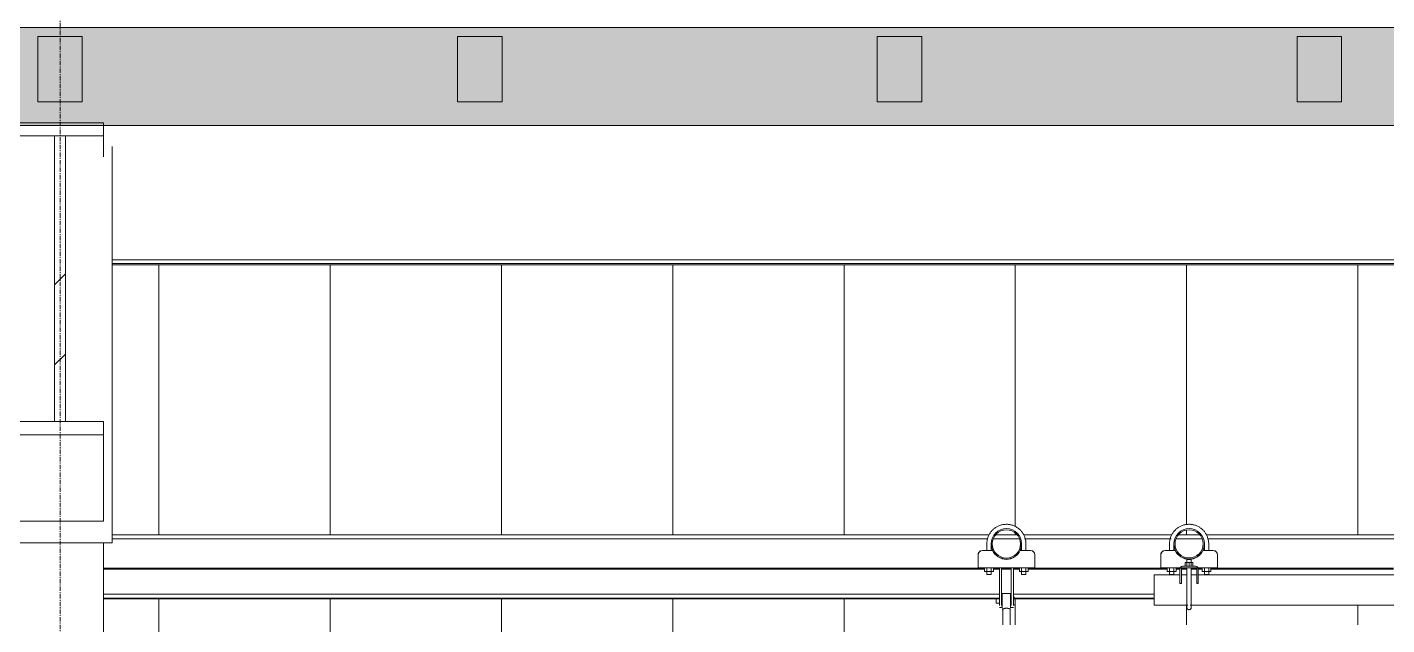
# Model space of a CAD drawing. Header units: inches. Extents: x 21386 to 98813, y -290 to 853.
# Drawn here: x 36764.1 to 36920.4, y 283 to 351.6 of the extents above; entities that cross this region are included whole.
import ezdxf

# ---------------------------------------------------------------- set-up
doc = ezdxf.new("R2010")
doc.units = ezdxf.units.IN
doc.header["$MEASUREMENT"] = 0
doc.linetypes.add('Grid Line 1_2_', pattern=[0.875, 0.5, -0.125, 0.125, -0.125])
for name, color, linetype, lineweight in [('A-CLNG', 13, 'Continuous', 13), ('A-CLNG-PATT', 13, 'Continuous', 25), ('A-WALL-PATT', 111, 'Continuous', 25), ('Q-SPCQ', 91, 'Continuous', 13), ('S-BEAM', 12, 'Continuous', 13), ('S-GRID', 1, 'Continuous', 9)]:
    doc.layers.add(name, color=color, linetype=linetype, lineweight=lineweight)
pattern_1 = [(45, (-87914.362, 98.42), (-19.00703, 19.00703), []), (45, (-87914.362, 127.22), (-19.00703, 19.00703), [])]

# ---------------------------------------------------------------- blocks, each defined once
blk = doc.blocks.new('Basketball_Backstop-Performance_Sports_Systems-3103-Ceiling_Hung - 27_-0_ to 27_-11 7_8_-706978-Building Section - East_West looking South')
at = {"layer": 'Q-SPCQ', "color": 8, "lineweight": 9}
for p, q in [((-25005.86, 292.25), (-25005.86, 291.5)), ((-25005.36, 291.5), (-25005.36, 292.25)), ((-25001.86, 292.25), (-25001.86, 291.5)), ((-25001.36, 291.5), (-25001.36, 292.25)), ((-24984.86, 292.25), (-24984.86, 291.5)), ((-24984.36, 291.5), (-24984.36, 292.25)), ((-24980.86, 292.25), (-24980.86, 291.5)), ((-24980.36, 291.5), (-24980.36, 292.25)), ((-25006.86, 291), (-25006.86, 289.81)), ((-25005.21, 291.5), (-25006.36, 291.5)), ((-25000.86, 291.5), (-25002.02, 291.5)), ((-25000.36, 289.81), (-25000.36, 291)), ((-24985.86, 289.81), (-24985.86, 291)), ((-24984.21, 291.5), (-24985.36, 291.5)), ((-24979.86, 291.5), (-24981.02, 291.5)), ((-24979.36, 291), (-24979.36, 289.81)), ((-25006.86, 289.5), (-25006.86, 289.81)), ((-25006.86, 289.5), (-25000.36, 289.5)), ((-25006.12, 289.06), (-25006.12, 289.5)), ((-25005.86, 289.51), (-25005.86, 288.75)), ((-25005.86, 289.5), (-25005.86, 289.06)), ((-25005.36, 288.75), (-25005.36, 289.51)), ((-25005.36, 289.5), (-25005.36, 289.06)), ((-25005.11, 289.5), (-25005.11, 289.06)), ((-25004.42, 285.69), (-25004.42, 289.5)), ((-25004.42, 289.5), (-25004.17, 289.5)), ((-25004.17, 289.5), (-25004.17, 285.69)), ((-25003.05, 285.69), (-25003.05, 289.5)), ((-25003.05, 289.5), (-25002.8, 289.5)), ((-25002.8, 289.5), (-25002.8, 285.69)), ((-25002.12, 289.5), (-25002.12, 289.06)), ((-25001.86, 289.52), (-25001.86, 288.75)), ((-25001.86, 289.5), (-25001.86, 289.06)), ((-25001.36, 288.75), (-25001.36, 289.52)), ((-25001.36, 289.5), (-25001.36, 289.06)), ((-25001.11, 289.06), (-25001.11, 289.5)), ((-25000.36, 289.81), (-25000.36, 289.5)), ((-24985.86, 289.5), (-24985.86, 289.81)), ((-24985.86, 289.5), (-24983.36, 289.5)), ((-24985.12, 289.06), (-24985.12, 289.5)), ((-24984.86, 289.51), (-24984.86, 288.75)), ((-24984.86, 289.5), (-24984.86, 289.06)), ((-24984.36, 288.75), (-24984.36, 289.51)), ((-24984.36, 289.5), (-24984.36, 289.06)), ((-24984.11, 289.5), (-24984.11, 289.06)), ((-24983.67, 289.37), (-24983.67, 288.19)), ((-24983.49, 288.19), (-24983.49, 289.37)), ((-24981.86, 289.69), (-24983.36, 289.69)), ((-24983.36, 289.5), (-24981.86, 289.5)), ((-24983.05, 290.12), (-24982.61, 290.12)), ((-24983.05, 290.12), (-24983.05, 289.69)), ((-24982.86, 290.44), (-24982.86, 289.69)), ((-24982.86, 289.5), (-24982.86, 288.68)), ((-24982.86, 289.5), (-24982.86, 286.94)), ((-24982.85, 290.44), (-24982.61, 290.44)), ((-24982.61, 290.44), (-24982.37, 290.44)), ((-24982.61, 290.12), (-24982.17, 290.12)), ((-24982.61, 289.69), (-24982.61, 290.12)), ((-24982.36, 289.69), (-24982.36, 290.44)), ((-24982.36, 288.68), (-24982.36, 289.5)), ((-24982.36, 286.94), (-24982.36, 289.5)), ((-24982.17, 290.12), (-24982.17, 289.69)), ((-24981.86, 289.5), (-24979.36, 289.5)), ((-24981.74, 288.19), (-24981.74, 289.37)), ((-24981.55, 289.37), (-24981.55, 288.19)), ((-24981.12, 289.5), (-24981.12, 289.06)), ((-24980.86, 289.52), (-24980.86, 288.75)), ((-24980.86, 289.5), (-24980.86, 289.06)), ((-24980.36, 288.75), (-24980.36, 289.52)), ((-24980.36, 289.5), (-24980.36, 289.06)), ((-24980.11, 289.06), (-24980.11, 289.5)), ((-24979.36, 289.81), (-24979.36, 289.5)), ((-25005.86, 289.06), (-25006.12, 289.06)), ((-25005.36, 289.06), (-25005.86, 289.06)), ((-25005.86, 288.75), (-25005.85, 288.75)), ((-25005.36, 288.75), (-25005.86, 288.75)), ((-25005.37, 288.75), (-25005.36, 288.75)), ((-25005.11, 289.06), (-25005.36, 289.06)), ((-25001.86, 289.06), (-25002.12, 289.06)), ((-25001.36, 289.06), (-25001.86, 289.06)), ((-25001.36, 288.75), (-25001.86, 288.75)), ((-25001.86, 288.75), (-25001.85, 288.75)), ((-25001.37, 288.75), (-25001.36, 288.75)), ((-25001.11, 289.06), (-25001.36, 289.06)), ((-24983.67, 288.69), (-24986.61, 288.69)), ((-24986.61, 286.94), (-24986.61, 288.69)), ((-24984.86, 289.06), (-24985.12, 289.06)), ((-24984.36, 289.06), (-24984.86, 289.06)), ((-24984.86, 288.75), (-24984.85, 288.75)), ((-24984.36, 288.75), (-24984.86, 288.75)), ((-24984.37, 288.75), (-24984.36, 288.75)), ((-24984.11, 289.06), (-24984.36, 289.06)), ((-24983.67, 288.2), (-24983.67, 287.82)), ((-24983.67, 287.69), (-24983.67, 288.19)), ((-24983.67, 287.82), (-24983.67, 287.69)), ((-24983.67, 287.69), (-24983.49, 287.69)), ((-24983.49, 287.69), (-24983.67, 287.69)), ((-24982.83, 288.69), (-24983.49, 288.69)), ((-24983.49, 287.82), (-24983.49, 288.2)), ((-24983.49, 288.19), (-24983.49, 287.69)), ((-24983.49, 287.69), (-24983.49, 287.82)), ((-24981.74, 288.69), (-24982.4, 288.69)), ((-24981.74, 288.2), (-24981.74, 287.82)), ((-24981.74, 287.69), (-24981.74, 288.19)), ((-24981.74, 287.82), (-24981.74, 287.69)), ((-24981.74, 287.69), (-24981.55, 287.69)), ((-24981.55, 287.69), (-24981.74, 287.69)), ((-24957.67, 288.69), (-24981.55, 288.69)), ((-24981.55, 287.82), (-24981.55, 288.2)), ((-24981.55, 288.19), (-24981.55, 287.69)), ((-24981.55, 287.69), (-24981.55, 287.82)), ((-24980.86, 289.06), (-24981.12, 289.06)), ((-24980.36, 289.06), (-24980.86, 289.06)), ((-24980.36, 288.75), (-24980.86, 288.75)), ((-24980.86, 288.75), (-24980.85, 288.75)), ((-24980.37, 288.75), (-24980.36, 288.75)), ((-24980.11, 289.06), (-24980.36, 289.06)), ((-25003.14, 286.56), (-25004.08, 286.56)), ((-25004.08, 285.66), (-25004.08, 286.53)), ((-25003.14, 286.53), (-25003.14, 285.66)), ((-25002.67, 286.12), (-25002.8, 286.12)), ((-24986.61, 285.19), (-24986.61, 286.94)), ((-25004.42, 285.94), (-25004.8, 285.94)), ((-25004.8, 285.69), (-25004.8, 285.93)), ((-25004.8, 285.45), (-25004.8, 285.69)), ((-25004.8, 285.44), (-25004.42, 285.44)), ((-25004.42, 285.16), (-25004.42, 285.69)), ((-25004.42, 284.94), (-25004.17, 284.94)), ((-25004.08, 285.94), (-25004.17, 285.94)), ((-25004.17, 285.69), (-25004.17, 285.16)), ((-25004.17, 285.44), (-25004.08, 285.44)), ((-25004.08, 284.87), (-25004.08, 285.66)), ((-25004.08, 284.75), (-25004.04, 284.75)), ((-25004.04, 284.75), (-25004.04, 282.95)), ((-25003.17, 282.95), (-25003.17, 284.75)), ((-25003.17, 284.75), (-25003.14, 284.75)), ((-25003.05, 285.94), (-25003.14, 285.94)), ((-25003.14, 285.66), (-25003.14, 284.87)), ((-25003.14, 285.44), (-25003.05, 285.44)), ((-25003.05, 285.16), (-25003.05, 285.69)), ((-25003.05, 284.94), (-25002.8, 284.94)), ((-25002.8, 285.69), (-25002.8, 285.16)), ((-25002.8, 285.25), (-25002.67, 285.25)), ((-25002.67, 285.69), (-25002.67, 285.69)), ((-25002.67, 285.69), (-25002.67, 285.69)), ((-24986.61, 285.19), (-24982.74, 285.19)), ((-24982.48, 285.19), (-24956.9, 285.19))]:
    blk.add_line(p, q, dxfattribs=at)
at = {"layer": 'Q-SPCQ', "color": 8, "lineweight": 9, "flags": 128}
for points in [[(-25001.36, 292.25), (-25001.36, 292.34), (-25001.37, 292.43), (-25001.38, 292.52), (-25001.39, 292.61), (-25001.41, 292.7), (-25001.43, 292.78), (-25001.45, 292.87), (-25001.48, 292.96), (-25001.51, 293.04), (-25001.54, 293.13), (-25001.58, 293.21), (-25001.62, 293.29), (-25001.66, 293.37), (-25001.71, 293.45), (-25001.75, 293.52), (-25001.81, 293.59), (-25001.86, 293.66), (-25001.92, 293.73), (-25001.98, 293.8), (-25002.04, 293.86), (-25002.11, 293.93), (-25002.18, 293.98), (-25002.25, 294.04), (-25002.32, 294.09), (-25002.4, 294.14), (-25002.47, 294.19), (-25002.55, 294.23), (-25002.63, 294.28), (-25002.71, 294.31), (-25002.8, 294.35), (-25002.88, 294.38), (-25002.97, 294.41), (-25003.05, 294.43), (-25003.14, 294.45), (-25003.23, 294.47), (-25003.32, 294.48), (-25003.41, 294.49), (-25003.5, 294.5), (-25003.59, 294.5), (-25003.68, 294.5), (-25003.77, 294.49), (-25003.86, 294.49), (-25003.95, 294.48), (-25004.03, 294.46), (-25004.12, 294.44), (-25004.21, 294.42), (-25004.3, 294.39), (-25004.38, 294.36), (-25004.47, 294.33), (-25004.55, 294.3), (-25004.63, 294.26), (-25004.71, 294.21), (-25004.79, 294.17), (-25004.86, 294.12), (-25004.94, 294.07), (-25005.01, 294.01), (-25005.08, 293.96), (-25005.14, 293.9), (-25005.21, 293.83), (-25005.27, 293.77), (-25005.33, 293.7), (-25005.39, 293.63), (-25005.44, 293.56), (-25005.49, 293.49), (-25005.54, 293.41), (-25005.58, 293.33), (-25005.63, 293.25), (-25005.66, 293.17), (-25005.7, 293.09), (-25005.73, 293), (-25005.76, 292.92), (-25005.79, 292.83), (-25005.81, 292.74), (-25005.82, 292.66), (-25005.84, 292.57), (-25005.85, 292.48), (-25005.86, 292.39), (-25005.86, 292.3), (-25005.86, 292.25)], [(-24980.36, 292.25), (-24980.36, 292.34), (-24980.37, 292.43), (-24980.38, 292.52), (-24980.39, 292.61), (-24980.41, 292.7), (-24980.43, 292.78), (-24980.45, 292.87), (-24980.48, 292.96), (-24980.51, 293.04), (-24980.54, 293.13), (-24980.58, 293.21), (-24980.62, 293.29), (-24980.66, 293.37), (-24980.71, 293.45), (-24980.75, 293.52), (-24980.81, 293.59), (-24980.86, 293.66), (-24980.92, 293.73), (-24980.98, 293.8), (-24981.04, 293.86), (-24981.11, 293.93), (-24981.18, 293.98), (-24981.25, 294.04), (-24981.32, 294.09), (-24981.4, 294.14), (-24981.47, 294.19), (-24981.55, 294.23), (-24981.63, 294.28), (-24981.71, 294.31), (-24981.8, 294.35), (-24981.88, 294.38), (-24981.97, 294.41), (-24982.05, 294.43), (-24982.14, 294.45), (-24982.23, 294.47), (-24982.32, 294.48), (-24982.41, 294.49), (-24982.5, 294.5), (-24982.59, 294.5), (-24982.68, 294.5), (-24982.77, 294.49), (-24982.86, 294.49), (-24982.95, 294.48), (-24983.03, 294.46), (-24983.12, 294.44), (-24983.21, 294.42), (-24983.3, 294.39), (-24983.38, 294.36), (-24983.47, 294.33), (-24983.55, 294.3), (-24983.63, 294.26), (-24983.71, 294.21), (-24983.79, 294.17), (-24983.86, 294.12), (-24983.94, 294.07), (-24984.01, 294.01), (-24984.08, 293.96), (-24984.14, 293.9), (-24984.21, 293.83), (-24984.27, 293.77), (-24984.33, 293.7), (-24984.39, 293.63), (-24984.44, 293.56), (-24984.49, 293.49), (-24984.54, 293.41), (-24984.58, 293.33), (-24984.63, 293.25), (-24984.66, 293.17), (-24984.7, 293.09), (-24984.73, 293), (-24984.76, 292.92), (-24984.79, 292.83), (-24984.81, 292.74), (-24984.82, 292.66), (-24984.84, 292.57), (-24984.85, 292.48), (-24984.86, 292.39), (-24984.86, 292.3), (-24984.86, 292.25)], [(-24982.86, 286.94), (-24982.86, 286.86), (-24982.86, 286.78), (-24982.86, 286.7), (-24982.86, 286.62), (-24982.86, 286.54), (-24982.86, 286.46), (-24982.86, 286.38), (-24982.86, 286.31), (-24982.86, 286.23), (-24982.86, 286.16), (-24982.86, 286.09), (-24982.86, 286.01), (-24982.86, 285.94), (-24982.86, 285.88), (-24982.86, 285.81), (-24982.86, 285.74), (-24982.86, 285.68), (-24982.86, 285.62), (-24982.86, 285.56), (-24982.86, 285.5), (-24982.86, 285.45), (-24982.86, 285.4), (-24982.86, 285.35), (-24982.86, 285.3), (-24982.86, 285.25), (-24982.86, 285.21), (-24982.86, 285.17), (-24982.86, 285.14), (-24982.86, 285.1), (-24982.86, 285.07), (-24982.86, 285.05), (-24982.86, 285.02), (-24982.86, 285), (-24982.86, 284.98), (-24982.86, 284.97), (-24982.86, 284.95), (-24982.86, 284.95), (-24982.86, 284.94), (-24982.86, 284.94)], [(-24982.36, 284.94), (-24982.36, 284.94), (-24982.36, 284.94), (-24982.36, 284.95), (-24982.36, 284.96), (-24982.36, 284.98), (-24982.36, 284.99), (-24982.36, 285.02), (-24982.36, 285.04), (-24982.36, 285.07), (-24982.36, 285.1), (-24982.36, 285.13), (-24982.36, 285.16), (-24982.36, 285.2), (-24982.36, 285.24), (-24982.36, 285.29), (-24982.36, 285.33), (-24982.36, 285.38), (-24982.36, 285.43), (-24982.36, 285.49), (-24982.36, 285.54), (-24982.36, 285.6), (-24982.36, 285.66), (-24982.36, 285.73), (-24982.36, 285.79), (-24982.36, 285.86), (-24982.36, 285.93), (-24982.36, 285.99), (-24982.36, 286.07), (-24982.36, 286.14), (-24982.36, 286.21), (-24982.36, 286.29), (-24982.36, 286.36), (-24982.36, 286.44), (-24982.36, 286.52), (-24982.36, 286.6), (-24982.36, 286.68), (-24982.36, 286.76), (-24982.36, 286.84), (-24982.36, 286.92), (-24982.36, 286.94)], [(-24982.86, 284.94), (-24982.86, 284.94), (-24982.86, 284.94), (-24982.86, 284.95), (-24982.86, 284.96), (-24982.86, 284.98), (-24982.86, 284.99), (-24982.86, 285.02), (-24982.86, 285.04), (-24982.86, 285.07), (-24982.86, 285.1), (-24982.86, 285.13), (-24982.86, 285.16), (-24982.86, 285.2)], [(-24982.61, 284.69), (-24982.62, 284.69), (-24982.63, 284.69), (-24982.64, 284.69), (-24982.65, 284.69), (-24982.66, 284.69), (-24982.67, 284.69), (-24982.68, 284.7), (-24982.69, 284.7), (-24982.7, 284.7), (-24982.71, 284.71), (-24982.72, 284.71), (-24982.73, 284.72), (-24982.74, 284.72), (-24982.74, 284.73), (-24982.75, 284.73), (-24982.76, 284.74), (-24982.77, 284.74), (-24982.78, 284.75), (-24982.78, 284.76), (-24982.79, 284.76), (-24982.8, 284.77), (-24982.8, 284.78), (-24982.81, 284.79), (-24982.82, 284.79), (-24982.82, 284.8), (-24982.83, 284.81), (-24982.83, 284.82), (-24982.84, 284.83), (-24982.84, 284.84), (-24982.84, 284.85), (-24982.85, 284.86), (-24982.85, 284.87), (-24982.85, 284.88), (-24982.86, 284.89), (-24982.86, 284.9), (-24982.86, 284.9), (-24982.86, 284.91), (-24982.86, 284.92), (-24982.86, 284.93), (-24982.86, 284.94)], [(-24982.36, 284.94), (-24982.36, 284.93), (-24982.36, 284.92), (-24982.36, 284.91), (-24982.36, 284.9), (-24982.37, 284.89), (-24982.37, 284.88), (-24982.37, 284.87), (-24982.37, 284.86), (-24982.38, 284.85), (-24982.38, 284.84), (-24982.39, 284.83), (-24982.39, 284.82), (-24982.39, 284.81), (-24982.4, 284.8), (-24982.41, 284.8), (-24982.41, 284.79), (-24982.42, 284.78), (-24982.42, 284.77), (-24982.43, 284.77), (-24982.44, 284.76), (-24982.44, 284.75), (-24982.45, 284.74), (-24982.46, 284.74), (-24982.47, 284.73), (-24982.48, 284.73), (-24982.49, 284.72), (-24982.49, 284.72), (-24982.5, 284.71), (-24982.51, 284.71), (-24982.52, 284.7), (-24982.53, 284.7), (-24982.54, 284.7), (-24982.55, 284.7), (-24982.56, 284.69), (-24982.57, 284.69), (-24982.58, 284.69), (-24982.59, 284.69), (-24982.6, 284.69), (-24982.61, 284.69), (-24982.61, 284.69)], [(-24982.36, 285.21), (-24982.36, 285.17), (-24982.36, 285.14), (-24982.36, 285.1), (-24982.36, 285.07), (-24982.36, 285.05), (-24982.36, 285.02), (-24982.36, 285), (-24982.36, 284.98), (-24982.36, 284.97), (-24982.36, 284.95), (-24982.36, 284.95), (-24982.36, 284.94), (-24982.36, 284.94)]]:
    blk.add_lwpolyline(points, dxfattribs=at)
at = {"layer": 'Q-SPCQ', "color": 8, "lineweight": 9}
for centre, radius, start, end in [((-25003.61, 292.25), 1.75, 0, 180), ((-25003.61, 292.25), 1.62, 0, 180), ((-24982.61, 292.25), 1.75, 0, 180), ((-24982.61, 292.25), 1.62, 0, 180), ((-25003.61, 292.25), 1.75, 180, 0), ((-25003.61, 292.25), 1.63, 180, 0), ((-24982.61, 292.25), 1.75, 180, 0), ((-24982.61, 292.25), 1.62, 180, 0), ((-25006.36, 291), 0.5, 90, 180), ((-25006.36, 291), 0.5, 120, 180), ((-25003.61, 292.22), 1.75, 204.3958, 335.6042), ((-25000.86, 291), 0.5, 0, 90), ((-25000.86, 291), 0.5, 0, 60), ((-24985.36, 291), 0.5, 90, 180), ((-24985.36, 291), 0.5, 120, 180), ((-24982.61, 292.22), 1.75, 204.3958, 335.6042), ((-24979.86, 291), 0.5, 0, 90), ((-24979.86, 291), 0.5, 0, 60), ((-24983.36, 289.37), 0.312, 90, 180), ((-24983.36, 289.37), 0.125, 90, 180), ((-24981.86, 289.37), 0.312, 0, 90), ((-24981.86, 289.37), 0.125, 0, 90)]:
    blk.add_arc(centre, radius, start, end, dxfattribs=at)
blk.add_open_spline([(-25003.17, 284.75), (-25003.17, 284.75), (-25003.17, 284.75), (-25003.18, 284.76), (-25003.2, 284.76), (-25003.21, 284.77), (-25003.23, 284.78), (-25003.25, 284.78), (-25003.26, 284.79), (-25003.27, 284.79), (-25003.28, 284.8), (-25003.3, 284.81), (-25003.32, 284.81), (-25003.35, 284.82), (-25003.37, 284.83), (-25003.39, 284.83), (-25003.4, 284.84), (-25003.43, 284.84), (-25003.46, 284.85), (-25003.49, 284.85), (-25003.53, 284.86), (-25003.57, 284.86), (-25003.61, 284.86), (-25003.65, 284.86), (-25003.68, 284.86), (-25003.72, 284.85), (-25003.76, 284.85), (-25003.79, 284.84), (-25003.81, 284.84), (-25003.83, 284.83), (-25003.84, 284.83), (-25003.86, 284.82), (-25003.89, 284.81), (-25003.91, 284.81), (-25003.93, 284.8), (-25003.94, 284.79), (-25003.95, 284.79), (-25003.97, 284.78), (-25003.99, 284.78), (-25004, 284.77), (-25004.02, 284.76), (-25004.03, 284.76), (-25004.04, 284.75), (-25004.04, 284.75), (-25004.04, 284.75)], degree=3, knots=[0, 0, 0, 0, 0.055556, 0.083333, 0.111111, 0.138889, 0.166667, 0.194444, 0.208333, 0.222222, 0.236111, 0.25, 0.277778, 0.305556, 0.319444, 0.333333, 0.347222, 0.361111, 0.388889, 0.416667, 0.444444, 0.472222, 0.5, 0.527778, 0.555556, 0.583333, 0.611111, 0.638889, 0.652778, 0.666667, 0.680556, 0.694444, 0.722222, 0.75, 0.763889, 0.777778, 0.791667, 0.805556, 0.833333, 0.861111, 0.888889, 0.916667, 0.944444, 1, 1, 1, 1], dxfattribs=at)
blk = doc.blocks.new('W-Wide Flange - W12X22-1533120-Building Section - East_West looking South')
at = {"layer": 'S-BEAM', "color": 8, "lineweight": 9}
for p, q in [((-25106.39, 324.88), (-24828.89, 324.88)), ((-24828.89, 324.45), (-25106.39, 324.45)), ((-24828.89, 324.29), (-25106.39, 324.29))]:
    blk.add_line(p, q, dxfattribs=at)
blk = doc.blocks.new('columns and girder2 - one-V197-Building Section - East_West looking South')
at = {"layer": 'S-BEAM', "lineweight": 9}
h = blk.add_hatch(dxfattribs=at)
h.set_pattern_fill('FP_56', color=8, style=0, pattern_type=2)
h.set_pattern_definition(pattern_1)
h.paths.add_polyline_path([(-25117.39, 304.78), (-25107.39, 304.78), (-25107.39, 306.3), (-25117.39, 306.3)], flags=0)
h.paths.add_polyline_path([(-25107.39, 339.12), (-25107.39, 340.62), (-25117.39, 340.62), (-25117.39, 339.12)], flags=0)
h = blk.add_hatch(dxfattribs=at)
h.set_pattern_fill('FP_56', color=8, style=0, pattern_type=2)
h.set_pattern_definition(pattern_1)
h.paths.add_polyline_path([(-25113.02, 306.3), (-25111.77, 306.3), (-25111.77, 339.12), (-25113.02, 339.12), (-25113.02, 310.79)], flags=0)
at = {"layer": 'S-BEAM', "color": 7}
for p, q in [((-25107.39, 340.62), (-25117.39, 340.62)), ((-25107.39, 339.12), (-25107.39, 340.62)), ((-25117.39, 339.12), (-25107.39, 339.12)), ((-25111.77, 339.12), (-25113.02, 339.12)), ((-25113.02, 339.12), (-25113.02, 306.3)), ((-25111.77, 306.3), (-25111.77, 339.12)), ((-25107.39, 306.3), (-25117.39, 306.3)), ((-25117.39, 304.78), (-25107.39, 304.78)), ((-25113.02, 306.3), (-25111.77, 306.3)), ((-25107.39, 304.78), (-25107.39, 306.3))]:
    blk.add_line(p, q, dxfattribs=at)
at = {"layer": 'S-BEAM', "color": 8, "lineweight": 9}
for p, q in [((-25107.39, 339.12), (-25107.39, 336.72)), ((-25106.39, 337.89), (-25106.39, 292.37)), ((-25107.39, 304.78), (-25107.39, 294.85)), ((-25117.39, 294.85), (-25107.39, 294.85)), ((-25118.39, 292.37), (-25106.39, 292.37)), ((-25107.39, 292.37), (-25107.39, 1))]:
    blk.add_line(p, q, dxfattribs=at)
blk = doc.blocks.new('Girt_Z - 10_D-1241717-Building Section - East_West looking South')
at = {"layer": 'S-BEAM', "color": 8, "lineweight": 9}
for p, q in [((-25106.39, 293.29), (-25005.58, 293.29)), ((-25106.39, 292.81), (-25005.73, 292.81)), ((-25005.12, 292.81), (-25002.1, 292.81)), ((-25004.84, 293.29), (-25002.38, 293.29)), ((-25001.64, 293.29), (-24984.58, 293.29)), ((-25001.53, 292.81), (-24984.69, 292.81)), ((-24984.12, 292.81), (-24981.1, 292.81)), ((-24983.84, 293.29), (-24981.38, 293.29)), ((-24980.64, 293.29), (-24958.58, 293.29)), ((-24980.49, 292.81), (-24958.73, 292.81)), ((-25107.39, 289.44), (-25006.12, 289.44)), ((-25107.39, 289.36), (-25006.12, 289.36)), ((-25005.11, 289.44), (-25004.42, 289.44)), ((-25005.11, 289.36), (-25004.42, 289.36)), ((-25004.17, 289.44), (-25003.05, 289.44)), ((-25004.17, 289.36), (-25003.05, 289.36)), ((-25002.8, 289.44), (-25002.12, 289.44)), ((-25002.8, 289.36), (-25002.12, 289.36)), ((-25001.11, 289.44), (-24985.12, 289.44)), ((-25001.11, 289.36), (-24985.12, 289.36)), ((-24984.11, 289.44), (-24982.85, 289.44)), ((-24984.11, 289.36), (-24983.67, 289.36)), ((-24983.49, 289.36), (-24982.83, 289.36)), ((-24982.4, 289.36), (-24981.74, 289.36)), ((-24982.38, 289.44), (-24981.12, 289.44)), ((-24981.55, 289.36), (-24981.12, 289.36)), ((-24980.11, 289.44), (-24959.12, 289.44)), ((-24980.11, 289.36), (-24959.12, 289.36)), ((-25107.39, 286.47), (-25004.42, 286.47)), ((-25107.39, 286.02), (-25004.42, 286.02)), ((-25004.17, 286.47), (-25004.08, 286.47)), ((-25004.17, 286.02), (-25004.08, 286.02)), ((-25003.14, 286.47), (-25003.05, 286.47)), ((-25003.14, 286.02), (-25003.05, 286.02)), ((-25002.8, 286.47), (-24986.61, 286.47)), ((-25002.8, 286.02), (-24986.61, 286.02)), ((-25107.39, 285.94), (-25004.42, 285.94)), ((-25004.17, 285.94), (-25004.08, 285.94)), ((-25003.14, 285.94), (-25003.05, 285.94)), ((-25002.8, 285.94), (-24986.61, 285.94))]:
    blk.add_line(p, q, dxfattribs=at)
blk = doc.blocks.new('Dimension Lumber - 5_5 x 7_5 Glulam-1730092-Building Section - East_West looking South')
at = {"layer": 'S-BEAM', "color": 7}
for p, q in [((-26267.83, 350.51), (-26272.95, 350.51)), ((-26272.95, 350.51), (-26272.95, 343.01)), ((-26267.83, 343.01), (-26267.83, 350.51)), ((-26272.95, 343.01), (-26267.83, 343.01))]:
    blk.add_line(p, q, dxfattribs=at)

msp = doc.modelspace()

# ---------------------------------------------------------------- hatches: boundary and pattern name
at = {"layer": 'A-CLNG-PATT', "lineweight": 9}
h = msp.add_hatch(dxfattribs=at)
h.set_pattern_fill('FP_52', color=8, style=0, pattern_type=2)
h.set_pattern_definition([(161.57, (-87913.402, 99.38), (-7.680223697, -0.000979594), [0, -54.643, 6.067, 0]), (18.43, (-87915.322, 99.38), (-7.680223697, 0.000979594), [0, -54.643, 6.067, 0]), (108.43, (-87913.402, 99.38), (3.838295293, -19.201365322), [18.211, -42.499]), (71.57, (-87915.322, 99.38), (3.838295293, 19.201365322), [18.211, -42.499])])
h.paths.add_polyline_path([(35598.9, 340.29), (39088.77, 340.29), (39088.77, 351.55), (35598.9, 351.55), (35598.9, 344.97)], flags=0)
at = {"layer": 'A-WALL-PATT', "lineweight": 9}
h = msp.add_hatch(dxfattribs=at)
h.set_pattern_fill('FP_54', color=8, style=0, pattern_type=2)
h.set_pattern_definition([(90, (-88161.435, 0), (-19.685, 1e-15), [])])
h.paths.add_polyline_path([(35616.9, 196.79), (35894.4, 196.79), (35894.4, 237.69), (35616.9, 237.69), (35616.9, 213.14)], flags=0)
h.paths.add_polyline_path([(38321.65, 196.79), (38322.85, 196.79), (38285.16, 237.69), (38220.4, 237.69), (38220.4, 196.79), (38307.03, 196.79)], flags=0)
h.paths.add_polyline_path([(35904.4, 196.79), (36183.9, 196.79), (36183.9, 237.69), (35904.4, 237.69), (35904.4, 232.67)], flags=0)
h.paths.add_polyline_path([(36193.9, 196.79), (36240.51, 196.79), (36227.47, 237.69), (36193.9, 237.69), (36193.9, 232.67)], flags=0)
h.paths.add_polyline_path([(36243.78, 196.79), (36254.81, 196.79), (36254.79, 224.12), (36254.12, 224.12), (36254.12, 224.31), (36253.62, 224.37), (36253.62, 225.69), (36254.12, 225.69), (36254.12, 225.87), (36254.81, 225.87), (36254.81, 237.69), (36230.74, 237.69), (36232.34, 232.67)], flags=0)
h.paths.add_polyline_path([(36261.43, 196.79), (36272.46, 196.79), (36285.5, 237.69), (36261.43, 237.69), (36261.43, 225.87), (36262.12, 225.87), (36262.13, 225.69), (36262.62, 225.62), (36262.62, 224.31), (36262.12, 224.31), (36262.12, 224.12), (36261.43, 224.12), (36261.43, 198.49)], flags=0)
h.paths.add_polyline_path([(38210.4, 196.79), (38210.4, 237.69), (37930.9, 237.69), (37930.9, 196.79), (38183.46, 196.79)], flags=0)
h.paths.add_polyline_path([(39025.68, 196.79), (39080.9, 196.79), (39080.9, 237.69), (38799.4, 237.69), (38799.4, 196.79), (38885.31, 196.79)], flags=0)
h.paths.add_polyline_path([(36275.73, 196.79), (36473.4, 196.79), (36473.4, 237.69), (36288.77, 237.69), (36280.94, 213.14)], flags=0)
h.paths.add_polyline_path([(37920.9, 196.79), (37920.9, 237.69), (37641.4, 237.69), (37641.4, 196.79), (37902.71, 196.79)], flags=0)
h.paths.add_polyline_path([(38389.43, 196.79), (38396.1, 196.79), (38433.8, 237.69), (38286.5, 237.69), (38324.25, 196.79), (38372.98, 196.79)], flags=0)
h.paths.add_polyline_path([(36483.4, 196.79), (36762.9, 196.79), (36762.9, 237.69), (36483.4, 237.69), (36483.4, 232.56)], flags=0)
h.paths.add_polyline_path([(36772.9, 196.79), (36906.08, 196.79), (36893.04, 237.69), (36772.9, 237.69), (36772.9, 228.23)], flags=0)
h.paths.add_polyline_path([(36909.35, 196.79), (36920.38, 196.79), (36920.38, 224.12), (36919.69, 224.12), (36919.69, 224.31), (36919.19, 224.37), (36919.19, 225.69), (36919.69, 225.69), (36919.69, 225.87), (36920.38, 225.87), (36920.38, 237.69), (36896.31, 237.69), (36904.14, 213.14)], flags=0)
h.paths.add_polyline_path([(36927, 196.79), (36938.03, 196.79), (36951.07, 237.69), (36927, 237.69), (36927.02, 225.87), (36927.69, 225.87), (36927.69, 225.69), (36928.19, 225.62), (36928.19, 224.31), (36927.69, 224.31), (36927.69, 224.12), (36927, 224.12), (36927, 198.49)], flags=0)
h.paths.add_polyline_path([(36941.3, 196.79), (37052.4, 196.79), (37052.4, 237.69), (36954.34, 237.69), (36946.51, 213.14)], flags=0)
h.paths.add_polyline_path([(37631.4, 196.79), (37631.4, 237.69), (37351.9, 237.69), (37351.9, 196.79), (37621.97, 196.79)], flags=0)
h.paths.add_polyline_path([(37341.9, 196.79), (37341.9, 237.69), (37277.16, 237.69), (37239.49, 196.79), (37341.23, 196.79)], flags=0)
h.paths.add_polyline_path([(38432.17, 196.79), (38499.9, 196.79), (38499.9, 237.69), (38435.16, 237.69), (38397.49, 196.79), (38427.29, 196.79)], flags=0)
h.paths.add_polyline_path([(37062.4, 196.79), (37164.85, 196.79), (37127.16, 237.69), (37062.4, 237.69), (37062.4, 223.89)], flags=0)
h.paths.add_polyline_path([(38509.9, 196.79), (38789.4, 196.79), (38789.4, 237.69), (38509.9, 237.69), (38509.9, 202.22)], flags=0)
h.paths.add_polyline_path([(37194.78, 196.79), (37238.1, 196.79), (37275.8, 237.69), (37128.5, 237.69), (37166.2, 196.79), (37189.47, 196.79)], flags=0)
h.paths.add_polyline_path([(36927.22, 224.68), (36927.23, 224.69), (36927.36, 224.72), (36927.54, 224.76), (36927.6, 224.91), (36927.73, 225.04), (36927.53, 225.12), (36927.53, 225.28), (36927.34, 225.23), (36927.48, 225), (36927.3, 224.78), (36927.08, 224.75), (36927.1, 224.71)], flags=0)
h.paths.add_polyline_path([(36254.59, 224.68), (36254.73, 224.76), (36254.69, 224.82), (36254.45, 224.82), (36254.33, 225), (36254.48, 225.23), (36254.27, 225.24), (36254.2, 225.09), (36254.08, 224.96), (36254.28, 224.87), (36254.28, 224.72), (36254.58, 224.69)], flags=0)
h.paths.add_polyline_path([(36261.65, 224.68), (36261.66, 224.69), (36261.79, 224.72), (36261.98, 224.75), (36262.04, 224.91), (36262.16, 225.04), (36261.97, 225.2), (36261.96, 225.28), (36261.87, 225.2), (36261.91, 225), (36261.76, 224.77), (36261.51, 224.75), (36261.53, 224.71)], flags=0)
h.paths.add_polyline_path([(36920.16, 224.68), (36920.29, 224.75), (36920.26, 224.82), (36920.02, 224.82), (36919.9, 225), (36919.94, 225.22), (36919.85, 225.12), (36919.65, 224.96), (36919.85, 224.87), (36919.85, 224.72), (36920.15, 224.69)], flags=0)
h.paths.add_polyline_path([(36262.11, 224.76), (36262.24, 224.93), (36262.14, 224.8), (36262.13, 224.79)], flags=0)
h.paths.add_polyline_path([(36927.68, 224.76), (36927.8, 224.93), (36927.7, 224.8)], flags=0)
h.paths.add_polyline_path([(36262.24, 225.01), (36262.16, 225.2), (36262.21, 225.07), (36262.24, 225.03)], flags=0)
h.paths.add_polyline_path([(36927.81, 225.01), (36927.73, 225.2), (36927.79, 225.05), (36927.8, 225.03)], flags=0)
h.paths.add_polyline_path([(36254.16, 225.29), (36254.14, 225.34), (36254.14, 225.31)], flags=0)
h.paths.add_polyline_path([(36919.73, 225.29), (36919.7, 225.34), (36919.7, 225.31)], flags=0)
h.paths.add_polyline_path([(36254.23, 225.41), (36254.2, 225.42), (36254.2, 225.41)], flags=0)
h.paths.add_polyline_path([(36919.79, 225.41), (36919.77, 225.42), (36919.77, 225.41)], flags=0)
h.paths.add_polyline_path([(37481.6, 245.04), (37631.4, 245.04), (37631.4, 285.94), (37351.9, 285.94), (37351.9, 245.04), (37411.41, 245.04)], flags=0)
h.paths.add_polyline_path([(39080.9, 245.04), (39080.9, 285.94), (38799.4, 285.94), (38799.4, 245.04), (39078.32, 245.04)], flags=0)
h.paths.add_polyline_path([(36483.4, 245.04), (36762.9, 245.04), (36762.9, 285.94), (36483.4, 285.94), (36483.4, 268.53)], flags=0)
h.paths.add_polyline_path([(36473.4, 245.04), (36473.4, 285.94), (36306.31, 285.86), (36306.31, 285.45), (36305.94, 285.45), (36305.94, 285.16), (36305.69, 285.22), (36305.69, 285.45), (36305.59, 285.41), (36305.53, 285), (36305.23, 284.85), (36305.56, 284.75), (36305.59, 282.95), (36306.12, 282.88), (36306.12, 281.37), (36305.87, 281.37), (36305.87, 280.94), (36305.56, 280.94), (36305.5, 279.69), (36304.68, 279.69), (36304.68, 280.94), (36304.37, 280.94), (36304.37, 281.37), (36301.14, 281.37), (36302.56, 280.92), (36291.12, 245.04), (36358.63, 245.04)], flags=0)
h.paths.add_polyline_path([(38604.57, 245.04), (38789.4, 245.04), (38789.4, 285.94), (38509.9, 285.94), (38509.9, 245.04), (38534.38, 245.04)], flags=0)
h.paths.add_polyline_path([(36077.89, 245.04), (36183.9, 245.04), (36183.9, 285.94), (35904.4, 285.94), (35904.4, 245.04), (35937.52, 245.04)], flags=0)
h.paths.add_polyline_path([(36211.04, 284.86), (36211.5, 284.78), (36211.56, 284.75), (36211.59, 282.95), (36257.19, 282.95), (36257.19, 285.19), (36232.34, 285.12), (36232.34, 284.96), (36232.28, 284.76), (36232.13, 284.74), (36231.88, 285.19), (36228.13, 285.25), (36228.13, 285.94), (36212.31, 285.86), (36212.31, 285.45), (36211.94, 285.45), (36211.94, 285.16), (36211.69, 285.23), (36211.69, 285.45), (36211.59, 285.41), (36211.53, 285), (36211.1, 284.88)], flags=0)
h.paths.add_polyline_path([(36193.9, 245.04), (36225.12, 245.04), (36213.68, 280.92), (36215.11, 281.37), (36211.87, 281.37), (36211.87, 280.94), (36211.56, 280.94), (36211.5, 279.69), (36210.68, 279.69), (36210.68, 280.94), (36210.37, 280.94), (36210.37, 281.37), (36210.12, 281.37), (36210.12, 282.95), (36210.68, 282.95), (36210.74, 284.78), (36210.74, 284.87), (36210.65, 284.87), (36210.65, 285.45), (36210.56, 285.39), (36210.56, 285.16), (36210.31, 285.16), (36210.31, 285.94), (36193.9, 285.94), (36193.9, 260.97)], flags=0)
h.paths.add_polyline_path([(36990.3, 245.04), (37052.4, 245.04), (37052.4, 285.94), (36971.5, 285.86), (36971.5, 285.16), (36971.25, 285.22), (36971.25, 285.45), (36971.16, 285.41), (36971.1, 284.87), (36971.02, 284.79), (36971.13, 284.75), (36971.16, 282.95), (36971.69, 282.88), (36971.69, 281.37), (36971.44, 281.37), (36971.44, 280.94), (36971.13, 280.94), (36971.07, 279.69), (36970.25, 279.69), (36970.25, 280.94), (36969.94, 280.94), (36969.94, 281.37), (36966.7, 281.37), (36968.13, 280.92), (36956.69, 245.04), (36968.13, 245.04)], flags=0)
h.paths.add_polyline_path([(37121.72, 245.04), (37282.57, 245.04), (37320.18, 285.94), (37084.03, 285.94), (37115.85, 251.41)], flags=0)
h.paths.add_polyline_path([(36287.85, 245.04), (36299.43, 281.37), (36261.43, 281.37), (36261.43, 245.04), (36270.9, 245.04)], flags=0)
h.paths.add_polyline_path([(37062.4, 245.04), (37120.39, 245.04), (37082.7, 285.94), (37062.4, 285.94), (37062.4, 271.73)], flags=0)
h.paths.add_polyline_path([(38298.64, 245.04), (38440.57, 245.04), (38478.18, 285.94), (38242.03, 285.94), (38279.81, 245.04)], flags=0)
h.paths.add_polyline_path([(36228.39, 245.04), (36254.81, 245.04), (36254.81, 281.37), (36216.81, 281.37), (36223.07, 261.73)], flags=0)
h.paths.add_polyline_path([(35616.9, 245.04), (35894.4, 245.04), (35894.4, 285.94), (35616.9, 285.94), (35616.9, 245.54)], flags=0)
h.paths.add_polyline_path([(37762.34, 245.04), (37920.9, 245.04), (37920.9, 285.94), (37641.4, 285.94), (37641.4, 245.04)], flags=0)
h.paths.add_polyline_path([(36893.96, 245.04), (36920.38, 245.04), (36920.38, 281.37), (36882.38, 281.37), (36885.45, 271.73)], flags=0)
h.paths.add_polyline_path([(36876.61, 284.86), (36876.47, 284.94), (36876.58, 284.87)], flags=0)
h.paths.add_polyline_path([(36890.69, 245.04), (36879.25, 280.92), (36880.67, 281.37), (36877.44, 281.37), (36877.44, 280.94), (36877.13, 280.94), (36877.07, 279.69), (36876.25, 279.69), (36876.25, 280.94), (36875.94, 280.94), (36875.94, 281.37), (36875.69, 281.37), (36875.69, 282.95), (36876.25, 282.95), (36876.31, 284.78), (36876.31, 284.87), (36876.22, 284.87), (36876.22, 285.45), (36876.12, 285.41), (36876.12, 285.16), (36875.87, 285.16), (36875.87, 285.45), (36875.5, 285.51), (36875.5, 285.93), (36772.9, 285.94), (36772.9, 245.04), (36882.1, 245.04)], flags=0)
h.paths.add_polyline_path([(37286.36, 245.04), (37341.9, 245.04), (37341.9, 285.94), (37321.63, 285.94), (37283.93, 245.04)], flags=0)
h.paths.add_polyline_path([(38220.4, 245.04), (38278.39, 245.04), (38240.7, 285.94), (38220.4, 285.94), (38220.4, 271.73)], flags=0)
h.paths.add_polyline_path([(38210.4, 245.04), (38210.4, 285.94), (37930.9, 285.94), (37930.9, 245.04), (38183.46, 245.04)], flags=0)
h.paths.add_polyline_path([(36937.66, 245.04), (36953.41, 245.04), (36965, 281.37), (36927, 281.37), (36927, 245.04), (36928.89, 245.04)], flags=0)
h.paths.add_polyline_path([(38499.9, 245.04), (38499.9, 285.94), (38479.63, 285.94), (38441.93, 245.04), (38464.2, 245.04)], flags=0)
h.paths.add_polyline_path([(35607.47, 248.36), (35608.9, 248.36), (35608.9, 285.94), (35606.9, 286.02), (35606.9, 289.44), (35601.9, 289.44), (35601.9, 248.36), (35604.14, 248.36)], flags=0)
h.paths.add_polyline_path([(36970.61, 284.86), (36970.22, 284.87), (36970.28, 284.99), (36970.58, 284.87)], flags=0)
h.paths.add_polyline_path([(36928.89, 282.95), (36970.25, 282.95), (36970.31, 284.78), (36970.58, 284.91), (36970.22, 285.02), (36970.22, 285.45), (36970.12, 285.41), (36970.12, 285.16), (36969.87, 285.16), (36969.87, 285.45), (36969.5, 285.51), (36969.5, 285.93), (36953.68, 285.94), (36953.68, 285.19), (36949.92, 285.14), (36949.87, 284.99), (36949.68, 284.74), (36949.53, 284.76), (36949.45, 285.19), (36924.62, 285.19), (36924.62, 282.95)], flags=0)
h.paths.add_polyline_path([(36288.45, 282.95), (36304.68, 282.95), (36304.74, 284.78), (36304.74, 284.87), (36304.65, 284.87), (36304.65, 285.45), (36304.56, 285.41), (36304.56, 285.16), (36304.31, 285.16), (36304.31, 285.94), (36288.13, 285.94), (36288.13, 285.19), (36284.34, 285.12), (36284.34, 284.96), (36284.28, 284.76), (36284.13, 284.74), (36283.88, 285.19), (36259.06, 285.19), (36259.06, 282.95), (36288.13, 282.95)], flags=0)
h.paths.add_polyline_path([(36897.45, 282.95), (36922.75, 282.95), (36922.75, 285.19), (36897.92, 285.14), (36897.87, 284.99), (36897.68, 284.74), (36897.53, 284.76), (36897.45, 285.19), (36893.68, 285.25), (36893.68, 285.94), (36877.5, 285.86), (36877.5, 285.16), (36877.25, 285.23), (36877.25, 285.45), (36877.16, 285.41), (36877.1, 284.87), (36877.02, 284.79), (36877.13, 284.75), (36877.16, 282.95), (36893.8, 282.95)], flags=0)
h.paths.add_polyline_path([(36211.2, 284.86), (36211.59, 285.02), (36211.53, 284.87), (36211.2, 284.86)], flags=0)
h.paths.add_polyline_path([(36305.2, 284.86), (36305.59, 285.02), (36305.53, 284.87), (36305.2, 284.86)], flags=0)
h.paths.add_polyline_path([(36304.65, 285.93), (36304.65, 285.94), (36304.56, 285.93)], flags=0)
h.paths.add_polyline_path([(36970.22, 285.93), (36970.22, 285.94), (36970.12, 285.93)], flags=0)
h.paths.add_polyline_path([(36877.25, 285.93), (36877.25, 285.94), (36877.16, 285.93)], flags=0)
h.paths.add_polyline_path([(36305.69, 285.93), (36305.69, 285.94), (36305.59, 285.93)], flags=0)
h.paths.add_polyline_path([(36211.69, 285.93), (36211.69, 285.94), (36211.59, 285.93)], flags=0)
h.paths.add_polyline_path([(35603.62, 289.55), (35606.9, 289.55), (35606.9, 293.29), (35608.9, 293.29), (35608.9, 334.09), (35601.9, 334.09), (35601.9, 289.55)], flags=0)
h.paths.add_polyline_path([(38432.17, 293.29), (38485.04, 293.29), (38498.9, 308.36), (38498.9, 324.29), (38221.4, 324.29), (38221.4, 308.31), (38235.35, 293.29), (38427.29, 293.29)], flags=0)
h.paths.add_polyline_path([(37432.51, 293.29), (37630.4, 293.29), (37630.4, 324.29), (37352.9, 324.29), (37352.9, 293.29), (37411.41, 293.29)], flags=0)
h.paths.add_polyline_path([(38510.9, 293.29), (38788.4, 293.29), (38788.4, 324.29), (38510.9, 324.29), (38510.9, 310.79)], flags=0)
h.paths.add_polyline_path([(37331.99, 293.29), (37340.9, 293.29), (37340.9, 306.86), (37328.4, 293.29)], flags=0)
h.paths.add_polyline_path([(36148.08, 293.29), (36182.9, 293.29), (36182.9, 324.29), (35905.4, 324.29), (35905.4, 293.29), (36077.89, 293.29)], flags=0)
h.paths.add_polyline_path([(37327.04, 293.29), (37340.9, 308.36), (37340.9, 324.29), (37063.4, 324.29), (37063.4, 308.31), (37077.35, 293.29), (37327.03, 293.29)], flags=0)
h.paths.add_polyline_path([(36286.15, 293.29), (36303.15, 293.29), (36303.89, 294.09), (36304.13, 294.13), (36304.21, 294.16), (36304.63, 294.44), (36305.63, 294.44), (36306.55, 293.98), (36307.1, 293.29), (36472.4, 293.29), (36472.4, 324.29), (36194.9, 324.29), (36194.9, 293.29), (36209.15, 293.29), (36209.89, 294.09), (36210.13, 294.13), (36210.21, 294.16), (36210.63, 294.44), (36211.63, 294.44), (36212.55, 293.98), (36213.1, 293.29), (36230.21, 293.37), (36230.81, 294.05), (36231.63, 294.44), (36232.78, 294.36), (36233.76, 293.72), (36234.15, 293.29), (36256.15, 293.29), (36256.89, 294.09), (36257.13, 294.13), (36257.21, 294.16), (36257.63, 294.44), (36258.63, 294.44), (36259.55, 293.98), (36260.1, 293.29), (36282.21, 293.37), (36282.81, 294.05), (36283.63, 294.44), (36284.78, 294.36), (36285.76, 293.72), (36286.1, 293.29)], flags=0)
h.paths.add_polyline_path([(36920.12, 293.29), (36921.74, 293.33), (36922.42, 294.08), (36923.18, 294.44), (36924.33, 294.36), (36924.63, 294.12), (36924.63, 294.23), (36925.2, 293.87), (36925.71, 293.29), (36947.71, 293.29), (36948.44, 294.09), (36949.18, 294.44), (36950.21, 294.43), (36951.11, 293.97), (36951.66, 293.29), (36968.74, 293.33), (36969.42, 294.08), (36970.18, 294.44), (36971.33, 294.36), (36971.63, 294.12), (36971.63, 294.23), (36972.2, 293.87), (36972.76, 293.29), (37051.4, 293.29), (37051.4, 324.29), (36773.9, 324.29), (36773.9, 293.29), (36874.74, 293.33), (36875.42, 294.08), (36876.25, 294.44), (36877.33, 294.36), (36877.63, 294.12), (36877.63, 294.23), (36878.2, 293.87), (36878.71, 293.29), (36895.71, 293.29), (36896.44, 294.09), (36897.18, 294.44), (36898.21, 294.43), (36899.11, 293.97), (36899.66, 293.29), (36902.57, 293.29)], flags=0)
h.paths.add_polyline_path([(36922.64, 293.29), (36924.88, 293.34), (36924.59, 293.58), (36924.23, 293.77), (36923.88, 293.85), (36923.43, 293.84), (36922.96, 293.7), (36922.63, 293.47), (36922.53, 293.29)], flags=0)
h.paths.add_polyline_path([(36231.71, 293.29), (36233.32, 293.34), (36233.16, 293.49), (36232.68, 293.77), (36232.33, 293.85), (36231.87, 293.84), (36231.41, 293.7), (36231.07, 293.47), (36230.98, 293.29), (36231.67, 293.29)], flags=0)
h.paths.add_polyline_path([(36285.36, 293.29), (36285.16, 293.49), (36284.68, 293.77), (36284.33, 293.85), (36283.87, 293.84), (36283.41, 293.7), (36283.07, 293.47), (36282.98, 293.29), (36285.32, 293.29)], flags=0)
h.paths.add_polyline_path([(38498.9, 293.29), (38498.9, 306.86), (38486.4, 293.29), (38489.99, 293.29)], flags=0)
h.paths.add_polyline_path([(36875.53, 293.29), (36877.88, 293.34), (36877.59, 293.58), (36877.23, 293.77), (36876.88, 293.85), (36876.43, 293.84), (36876.06, 293.73), (36875.63, 293.47), (36875.49, 293.29)], flags=0)
h.paths.add_polyline_path([(37063.4, 293.29), (37075.92, 293.29), (37063.4, 306.87)], flags=0)
h.paths.add_polyline_path([(37762.34, 293.29), (37919.9, 293.29), (37919.9, 324.29), (37642.4, 324.29), (37642.4, 293.29)], flags=0)
h.paths.add_polyline_path([(36950.56, 293.29), (36950.88, 293.34), (36950.73, 293.47), (36950.23, 293.77), (36949.93, 293.84), (36949.48, 293.85), (36948.96, 293.7), (36948.65, 293.49), (36948.53, 293.29), (36950.5, 293.29)], flags=0)
h.paths.add_polyline_path([(36971.91, 293.29), (36971.59, 293.58), (36971.23, 293.77), (36970.88, 293.85), (36970.43, 293.84), (36969.96, 293.7), (36969.63, 293.47), (36969.53, 293.29), (36971.88, 293.29)], flags=0)
h.paths.add_polyline_path([(37931.9, 293.29), (38209.4, 293.29), (38209.4, 324.29), (37931.9, 324.29), (37931.9, 306.33)], flags=0)
h.paths.add_polyline_path([(38800.4, 293.29), (39080.9, 293.29), (39080.9, 324.29), (38800.4, 324.29), (38800.4, 310.79)], flags=0)
h.paths.add_polyline_path([(36256.9, 293.29), (36259.32, 293.34), (36259.16, 293.49), (36258.68, 293.77), (36258.38, 293.84), (36257.92, 293.85), (36257.41, 293.7), (36257.21, 293.58), (36256.93, 293.34)], flags=0)
h.paths.add_polyline_path([(36305.94, 293.29), (36306.32, 293.34), (36306.02, 293.59), (36305.68, 293.77), (36305.38, 293.84), (36304.92, 293.85), (36304.41, 293.7), (36304.21, 293.58), (36303.98, 293.29), (36304.31, 293.29)], flags=0)
h.paths.add_polyline_path([(38233.92, 293.29), (38221.4, 306.87), (38221.4, 293.29)], flags=0)
h.paths.add_polyline_path([(35893.4, 293.29), (35893.4, 324.29), (35617.4, 324.29), (35617.4, 334.09), (35616.9, 334.09), (35616.9, 293.29), (35797.15, 293.29)], flags=0)
h.paths.add_polyline_path([(36210.21, 293.29), (36212.32, 293.34), (36212.16, 293.49), (36211.68, 293.77), (36211.38, 293.84), (36210.92, 293.85), (36210.41, 293.7), (36210.21, 293.58), (36209.98, 293.29)], flags=0)
h.paths.add_polyline_path([(36639.37, 293.29), (36761.9, 293.29), (36761.9, 324.29), (36484.4, 324.29), (36484.4, 293.29), (36499, 293.29)], flags=0)
h.paths.add_polyline_path([(36898.5, 293.29), (36898.88, 293.34), (36898.73, 293.47), (36898.23, 293.77), (36897.93, 293.84), (36897.48, 293.85), (36896.96, 293.7), (36896.65, 293.49), (36896.53, 293.29), (36897.42, 293.29)], flags=0)

# ---------------------------------------------------------------- linework, layer by layer
at = {"layer": 'A-CLNG', "color": 7}
for p, q in [((39088.77, 351.55), (35598.9, 351.55)), ((35598.9, 340.29), (39088.77, 340.29))]:
    msp.add_line(p, q, dxfattribs=at)
at = {"layer": 'S-GRID', "linetype": 'Grid Line 1_2_'}
msp.add_line((36767.9, -273.16), (36767.9, 671.89), dxfattribs=at)
msp.add_line((36767.9, -273.16), (36767.9, 671.89), dxfattribs=at)

# ---------------------------------------------------------------- block references
at = {"layer": 'Q-SPCQ', "color": 8, "lineweight": 9}
msp.add_blockref('Basketball_Backstop-Performance_Sports_Systems-3103-Ceiling_Hung - 27_-0_ to 27_-11 7_8_-706978-Building Section - East_West looking South', (61880.29, 0), dxfattribs=at)
at = {"layer": 'S-BEAM', "color": 8, "lineweight": 9}
for name, p in [('Dimension Lumber - 5_5 x 7_5 Glulam-1730092-Building Section - East_West looking South', (63038.29, 0)), ('Dimension Lumber - 5_5 x 7_5 Glulam-1730092-Building Section - East_West looking South', (63086.54, 0)), ('Dimension Lumber - 5_5 x 7_5 Glulam-1730092-Building Section - East_West looking South', (63134.79, 0)), ('Dimension Lumber - 5_5 x 7_5 Glulam-1730092-Building Section - East_West looking South', (63183.04, 0)), ('columns and girder2 - one-V197-Building Section - East_West looking South', (61880.29, 0)), ('W-Wide Flange - W12X22-1533120-Building Section - East_West looking South', (61880.29, 0)), ('Girt_Z - 10_D-1241717-Building Section - East_West looking South', (61880.29, 0))]:
    msp.add_blockref(name, p, dxfattribs=at)

doc.saveas('drawing.dxf')
